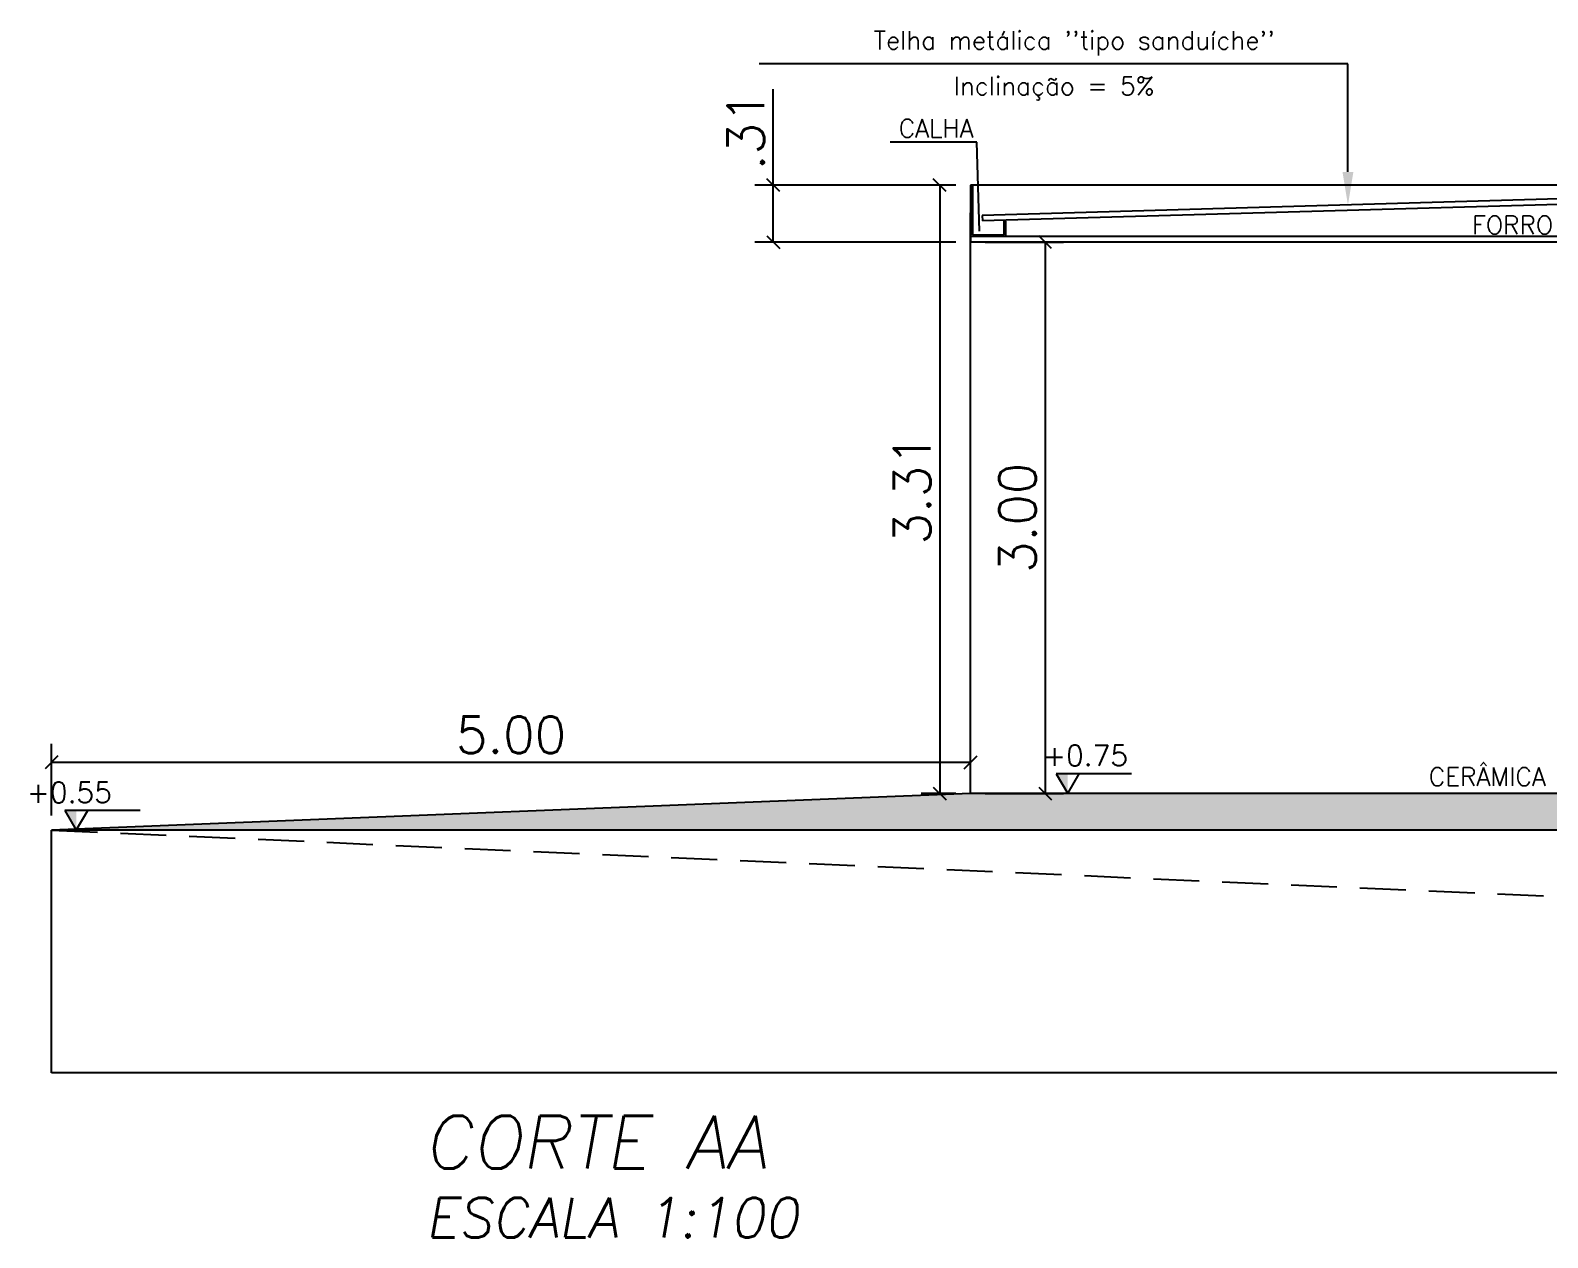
# Model space of a CAD drawing. Header units: metres. Extents: x 2690 to 3939, y 743 to 1123.
# Drawn here: x 3692.39 to 3700.64, y 784.88 to 791.45 of the extents above; entities that cross this region are included whole.
import ezdxf
from ezdxf import colors
from ezdxf.entities.mleader import LeaderData, LeaderLine
from ezdxf.enums import TextEntityAlignment as Align
from ezdxf.math import Vec2, Vec3

# ---------------------------------------------------------------- set-up
doc = ezdxf.new("R2010")
doc.units = ezdxf.units.M
doc.header["$PDMODE"] = 35
doc.linetypes.add('HIDDEN', pattern=[0.375, 0.25, -0.125])
for name, color, linetype in [('0-MOLDURA', 2, 'Continuous'), ('001', 1, 'Continuous'), ('01', 1, 'Continuous'), ('02', 2, 'Continuous'), ('03', 3, 'Continuous'), ('04', 4, 'Continuous'), ('PAREDE', 4, 'Continuous'), ('TEXTO', 2, 'Continuous')]:
    doc.layers.add(name, color=color, linetype=linetype)
doc.layers.add('COTA', color=2, linetype='Continuous', lineweight=0)
doc.styles.add('ROMA', font='romans.shx')
doc.styles.get("Standard").update_dxf_attribs({"font": 'arial.ttf'})
doc.dimstyles.new('CORTE', dxfattribs={"dimscale": 0, "dimtxt": 0.2, "dimasz": 0.07, "dimexe": 0.1, "dimexo": 0.08, "dimgap": 0.05, "dimtad": 1, "dimzin": 4, "dimdsep": 46, "dimtxsty": 'ROMA', "dimblk": 'OBLIQUE', "dimcen": 0, "dimclrd": 1, "dimclre": 1, "dimclrt": 2, "dimaunit": 1, "dimadec": 0, "dimazin": 0, "dimtfac": 1, "dimtofl": 0, "dimtmove": 0, "dimatfit": 3, "dimldrblk": 'OBLIQUE', "dimfxl": 0.1, "dimtolj": 1, "dimtzin": 0, "dimarcsym": 0})

# ---------------------------------------------------------------- blocks, each defined once
blk = doc.blocks.new('KCU')
at = {"layer": '001'}
blk.add_hatch(color=256, dxfattribs=at).paths.add_polyline_path([(653.9939, 63.0323), (653.9939, 63.1388), (653.932, 63.139), (653.9939, 63.0323)])
for p, q in [((654.341, 63.139), (653.932, 63.139)), ((653.932, 63.139), (653.9939, 63.0323)), ((653.9939, 63.0323), (654.0557, 63.139))]:
    blk.add_line(p, q, dxfattribs=at)
blk = doc.blocks.new('_Oblique')
at = {"color": 0, "linetype": 'ByBlock', "lineweight": -2}
blk.add_line((-0.5, -0.5), (0.5, 0.5), dxfattribs=at)
blk = doc.blocks.new('*D192')
at = {"layer": 'COTA', "color": 1, "lineweight": -2, "transparency": 16777216}
for p, q in [((3697.5852, 790.2925), (3698.0109, 790.2925)), ((3697.9109, 790.2925), (3697.9109, 787.2925)), ((3697.5852, 787.2925), (3698.0109, 787.2925))]:
    blk.add_line(p, q, dxfattribs=at)
at = {"layer": 'DEFPOINTS', "color": 0, "transparency": 16777216}
for p in [(3697.5052, 790.2925), (3697.5052, 787.2925), (3697.9109, 787.2925)]:
    blk.add_point(p, dxfattribs=at)
at = {"layer": 'COTA', "color": 1, "lineweight": -2, "transparency": 16777216, "xscale": 0.07, "yscale": 0.07, "zscale": 0.07}
for p, rotation in [((3697.9109, 790.2925), 90), ((3697.9109, 787.2925), 270)]:
    blk.add_blockref('_Oblique', p, dxfattribs=dict(at, rotation=rotation))
at = {"layer": 'COTA', "color": 2, "transparency": 16777216, "insert": (3697.7609, 788.7925), "char_height": 0.2, "attachment_point": 5, "rotation": 90, "style": 'ROMA'}
blk.add_mtext('\\A1;3.00', dxfattribs=at)
blk = doc.blocks.new('*D193')
at = {"layer": 'COTA', "color": 1, "lineweight": -2, "transparency": 16777216}
for p, q in [((3697.4252, 790.6025), (3697.2371, 790.6025)), ((3697.3371, 790.6025), (3697.3371, 787.2925)), ((3697.4252, 787.2925), (3697.2371, 787.2925))]:
    blk.add_line(p, q, dxfattribs=at)
at = {"layer": 'DEFPOINTS', "color": 0, "transparency": 16777216}
for p in [(3697.5052, 790.6025), (3697.3371, 787.2925), (3697.5052, 787.2925)]:
    blk.add_point(p, dxfattribs=at)
at = {"layer": 'COTA', "color": 1, "lineweight": -2, "transparency": 16777216, "xscale": 0.07, "yscale": 0.07, "zscale": 0.07}
for p, rotation in [((3697.3371, 790.6025), 90), ((3697.3371, 787.2925), 270)]:
    blk.add_blockref('_Oblique', p, dxfattribs=dict(at, rotation=rotation))
at = {"layer": 'COTA', "color": 2, "transparency": 16777216, "insert": (3697.1871, 788.9475), "char_height": 0.2, "attachment_point": 5, "rotation": 90, "style": 'ROMA'}
blk.add_mtext('\\A1;3.31', dxfattribs=at)
blk = doc.blocks.new('*D195')
at = {"layer": '01', "color": 1, "lineweight": -2, "transparency": 16777216}
for p, q in [((3696.432, 790.6025), (3696.432, 791.1249)), ((3697.4252, 790.6025), (3696.332, 790.6025)), ((3696.432, 790.2925), (3696.432, 790.6025)), ((3697.4252, 790.2925), (3696.332, 790.2925))]:
    blk.add_line(p, q, dxfattribs=at)
at = {"layer": 'DEFPOINTS', "color": 0, "transparency": 16777216}
for p in [(3696.432, 790.6025), (3697.5052, 790.6025), (3697.5052, 790.2925)]:
    blk.add_point(p, dxfattribs=at)
at = {"layer": '01', "color": 1, "lineweight": -2, "transparency": 16777216, "xscale": 0.07, "yscale": 0.07, "zscale": 0.07}
for p, rotation in [((3696.432, 790.6025), 90), ((3696.432, 790.2925), 270)]:
    blk.add_blockref('_Oblique', p, dxfattribs=dict(at, rotation=rotation))
at = {"layer": '01', "color": 2, "transparency": 16777216, "insert": (3696.282, 790.8987), "char_height": 0.2, "attachment_point": 5, "rotation": 90, "style": 'ROMA'}
blk.add_mtext('\\A1;.31', dxfattribs=at)
blk = doc.blocks.new('*D197')
at = {"layer": 'COTA', "color": 1, "lineweight": -2, "transparency": 16777216}
for p, q in [((3692.5052, 787.1725), (3692.5052, 787.562)), ((3697.5052, 787.3725), (3697.5052, 787.562)), ((3692.5052, 787.462), (3697.5052, 787.462))]:
    blk.add_line(p, q, dxfattribs=at)
at = {"layer": 'DEFPOINTS', "color": 0, "transparency": 16777216}
for p in [(3697.5052, 787.462), (3697.5052, 787.2925), (3692.5052, 787.0925)]:
    blk.add_point(p, dxfattribs=at)
at = {"layer": 'COTA', "color": 1, "lineweight": -2, "transparency": 16777216, "xscale": 0.07, "yscale": 0.07, "zscale": 0.07, "rotation": 180}
blk.add_blockref('_Oblique', (3692.5052, 787.462), dxfattribs=at)
at = {"layer": 'COTA', "color": 1, "lineweight": -2, "transparency": 16777216, "xscale": 0.07, "yscale": 0.07, "zscale": 0.07}
blk.add_blockref('_Oblique', (3697.5052, 787.462), dxfattribs=at)
at = {"layer": 'COTA', "color": 2, "transparency": 16777216, "insert": (3695.0052, 787.612), "char_height": 0.2, "attachment_point": 5, "style": 'ROMA'}
blk.add_mtext('\\A1;5.00', dxfattribs=at)

msp = doc.modelspace()

# ---------------------------------------------------------------- hatches: boundary and pattern name
at = {"layer": '02'}
h = msp.add_hatch(dxfattribs=at)
h.set_pattern_fill('AR-CONC', color=256, scale=0.001)
h.set_pattern_definition([(50, (293.553, -23.73063), (0.182184669, -0.0159390855), [0.01905, -0.20955]), (355, (293.553, -23.73063), (-0.035243421, 0.191056845), [0.01524, -0.167640584]), (100.4514447, (293.56818, -23.73196), (0.146941247, 0.175117752), [0.016190009, -0.178090245]), (46.1842, (293.553, -23.67983), (0.271079041, -0.042042328), [0.028575, -0.314325]), (96.635558, (293.5756, -23.68333), (0.237404134, 0.247426125), [0.024285023, -0.267135608]), (351.184151, (293.553, -23.67983), (0.237404134, 0.247426125), [0.022859967, -0.251459732]), (21, (293.5784, -23.69253), (0.151614391, -0.102265198), [0.01905, -0.20955]), (326, (293.5784, -23.69253), (0.061802028, 0.184187966), [0.01524, -0.16764]), (71.451445, (293.59104, -23.70105), (0.213416419, 0.081922769), [0.016190009, -0.178089938]), (37.5, (293.553, -23.73063), (0.0030886033, 0.0845550389), [0, -0.165608, 0, -0.17018, 0, -0.168275]), (7.5, (293.553, -23.73063), (0.0668196625, 0.1001805748), [0, -0.097028, 0, -0.161798, 0, -0.064135]), (327.5, (293.49636, -23.73063), (0.1355905952, -0.005728744), [0, -0.0635, 0, -0.19812, 0, -0.26289]), (317.5, (293.47096, -23.73063), (0.1481291814, 0.025426491), [0, -0.08255, 0, -0.131572, 0, -0.18669])])
h.paths.add_polyline_path([(3722.5052, 787.2925), (3697.5052, 787.2925), (3692.5052, 787.0925), (3702.6052, 787.0925), (3702.6052, 786.9925), (3702.7552, 786.9925), (3702.7552, 787.0925), (3704.7552, 787.0925), (3704.7552, 786.9925), (3704.9052, 786.9925), (3704.9052, 787.0925), (3709.1052, 787.0925), (3709.1052, 786.9925), (3709.2552, 786.9925), (3709.2552, 787.0925), (3712.2552, 787.0925), (3712.2552, 786.9925), (3712.4052, 786.9925), (3712.4052, 787.0925), (3713.9052, 787.0925), (3713.9052, 786.9925), (3714.0552, 786.9925), (3714.0552, 787.0925), (3715.5552, 787.0925), (3715.5552, 786.9925), (3715.7052, 786.9925), (3715.7052, 787.0925), (3718.7052, 787.0925), (3718.7052, 786.9925), (3718.8552, 786.9925), (3718.8552, 787.0925), (3722.3552, 787.0925), (3722.3552, 786.9925), (3722.5052, 786.9925), (3722.5052, 787.0925)])

# ---------------------------------------------------------------- linework, layer by layer
at = {"layer": '0-MOLDURA'}
for p, q in [((3697.5052, 790.6025), (3697.5052, 790.3225)), ((3697.6874, 790.4061), (3697.6973, 790.4061))]:
    msp.add_line(p, q, dxfattribs=at)
at = {"layer": '01', "color": 30, "linetype": 'HIDDEN'}
msp.add_line((3692.5052, 787.0925), (3722.5052, 785.7725), dxfattribs=at)
at = {"layer": '02', "linetype": 'ByBlock', "lineweight": -2, "ltscale": 0.05}
msp.add_line((3697.5387, 790.836), (3697.0676, 790.836), dxfattribs=at)
at = {"layer": '02', "ltscale": 0.05}
for p, q in [((3697.5152, 790.6025), (3697.5052, 790.6025)), ((3697.5152, 790.6025), (3697.5152, 790.3325)), ((3697.6874, 790.3325), (3697.6874, 790.4061)), ((3697.6973, 790.3225), (3697.6973, 790.4061)), ((3697.5152, 790.3325), (3697.6874, 790.3325))]:
    msp.add_line(p, q, dxfattribs=at)
at = {"layer": '02'}
for p, q in [((3702.6052, 790.6025), (3697.5052, 790.6025)), ((3697.5052, 790.6025), (3697.5052, 790.2925))]:
    msp.add_line(p, q, dxfattribs=at)
at = {"layer": '02', "color": 2, "ltscale": 0.05}
msp.add_line((3697.6973, 790.3225), (3697.5052, 790.3225), dxfattribs=at)
at = {"layer": '02', "linetype": 'ByBlock', "lineweight": -2, "ltscale": 0.05}
msp.add_lwpolyline([(3697.5541, 790.3527), (3697.5387, 790.836)], dxfattribs=at)
at = {"layer": '03'}
for p, q in [((3702.6052, 790.5825), (3697.5685, 790.4379)), ((3702.6062, 790.5525), (3697.5695, 790.4079)), ((3697.5685, 790.4379), (3697.5695, 790.4079)), ((3702.6052, 790.3225), (3697.5052, 790.3225)), ((3702.6052, 790.2925), (3697.5052, 790.2925)), ((3697.5052, 787.2925), (3697.5052, 788.2925))]:
    msp.add_line(p, q, dxfattribs=at)
at = {"layer": '04'}
for p, q in [((3697.5052, 787.2925), (3697.5052, 790.4525)), ((3697.5052, 787.2925), (3692.5052, 787.0925)), ((3722.5052, 787.2925), (3697.5052, 787.2925)), ((3702.6052, 787.0925), (3692.5052, 787.0925)), ((3692.5052, 785.7725), (3692.5052, 787.0925)), ((3722.5052, 785.7725), (3692.5052, 785.7725))]:
    msp.add_line(p, q, dxfattribs=at)

# ---------------------------------------------------------------- block references
at = {"layer": '02', "linetype": 'Continuous'}
for p in [(3044.0396, 724.2602), (3038.6462, 724.0602)]:
    msp.add_blockref('KCU', p, dxfattribs=at)

# ---------------------------------------------------------------- texts
at = {"layer": '02', "ltscale": 0.05, "style": 'ROMA'}
for s, height, p in [("Telha metálica ''tipo sanduíche''", 0.099144, (3698.0694, 791.3414)), ('Inclinação = 5%%%', 0.099144, (3697.9594, 791.0931)), ('CALHA ', 0.09914, (3697.3522, 790.8622)), ('FORRO DE GESSO', 0.099144, (3700.8232, 790.3361))]:
    msp.add_text(s, height=height, dxfattribs=at).set_placement(p, align=Align.CENTER)
msp.add_text('CERÂMICA', height=0.09914, dxfattribs=at).set_placement((3699.9982, 787.3338))
at = {"layer": 'PAREDE', "color": 2, "style": 'ROMA'}
for s, p in [('+0.75', (3697.899, 787.4422)), ('+0.55', (3692.3708, 787.2422))]:
    msp.add_text(s, height=0.1125, dxfattribs=at).set_placement(p)
at = {"layer": 'TEXTO', "color": 3, "ltscale": 0.05, "style": 'ROMA', "oblique": 10}
msp.add_text('CORTE AA', height=0.288, dxfattribs=at).set_placement((3694.5311, 785.2508))
at = {"layer": 'TEXTO', "color": 2, "ltscale": 0.05, "style": 'ROMA', "oblique": 10}
msp.add_text('ESCALA 1:100', height=0.216, dxfattribs=at).set_placement((3694.5405, 784.8752))

# ---------------------------------------------------------------- dimensions: what is measured, and where the dimension line sits
at = {"layer": '01'}
dim = msp.add_linear_dim(base=(3696.432, 790.6025), p1=(3697.5052, 790.2925), p2=(3697.5052, 790.6025), angle=90, dimstyle='CORTE', override={"dimscale": 1}, dxfattribs=at)
dim.commit()
dim.dimension.update_dxf_attribs({"geometry": '*D195', "text_midpoint": (3696.282, 790.8987)})
at = {"layer": 'COTA'}
for base, p1, picture, middle in [((3697.3371, 787.2925), (3697.5052, 790.6025), '*D193', (3697.1871, 788.9475)), ((3697.9109, 787.2925), (3697.5052, 790.2925), '*D192', (3697.7609, 788.7925))]:
    dim = msp.add_linear_dim(base=base, p1=p1, p2=(3697.5052, 787.2925), angle=90, dimstyle='CORTE', override={"dimscale": 1}, dxfattribs=at)
    dim.commit()
    dim.dimension.update_dxf_attribs({"geometry": picture, "text_midpoint": middle})
dim = msp.add_linear_dim(base=(3697.5052, 787.462), p1=(3692.5052, 787.0925), p2=(3697.5052, 787.2925), dimstyle='CORTE', override={"dimscale": 1}, dxfattribs=at)
dim.commit()
dim.dimension.update_dxf_attribs({"geometry": '*D197', "text_midpoint": (3695.0052, 787.612)})

# ---------------------------------------------------------------- leaders
at = {"layer": '02', "ltscale": 0.05}
ml = msp.add_multileader_mtext('Standard', dxfattribs=at)
ml.set_content('', color=256)
ml.set_leader_properties()
ml.build(insert=Vec2(0, 0))
ml.multileader.update_dxf_attribs({"dogleg_length": 1.5224, "arrow_head_size": 0.18})
ctx = ml.context
ctx.base_point, ctx.char_height, ctx.arrow_head_size, ctx.landing_gap_size, ctx.plane_origin = Vec3(3696.1751, 791.2635), 0.18, 0.18, 0.09, Vec3(3700.4724, 782.6527)
ctx.text_align_type = 2
notes = []
notes.append((ctx, [(0, (1, 1, 0), (3699.5579, 791.2635), (-1, 0), 3.2028, [(0, [(3699.5581, 790.4945)], 0, [])])]))
ctx.mtext.insert, ctx.mtext.alignment, ctx.mtext.flow_direction = Vec3(3696.2651, 791.3535), 3, 5
for ctx, leaders in notes:
    for number, flags, end, landing, length, lines in leaders:
        leader = LeaderData()
        leader.index, (leader.has_last_leader_line, leader.has_dogleg_vector, leader.attachment_direction) = number, flags
        leader.last_leader_point, leader.dogleg_vector, leader.dogleg_length = Vec3(end), Vec3(landing), length
        for number, points, colour, breaks in lines:
            line = LeaderLine()
            line.index, line.vertices, line.color, line.breaks = number, Vec3.list(points), colors.encode_raw_color(colour), breaks
            leader.lines.append(line)
        ctx.leaders.append(leader)

doc.saveas('drawing.dxf')
